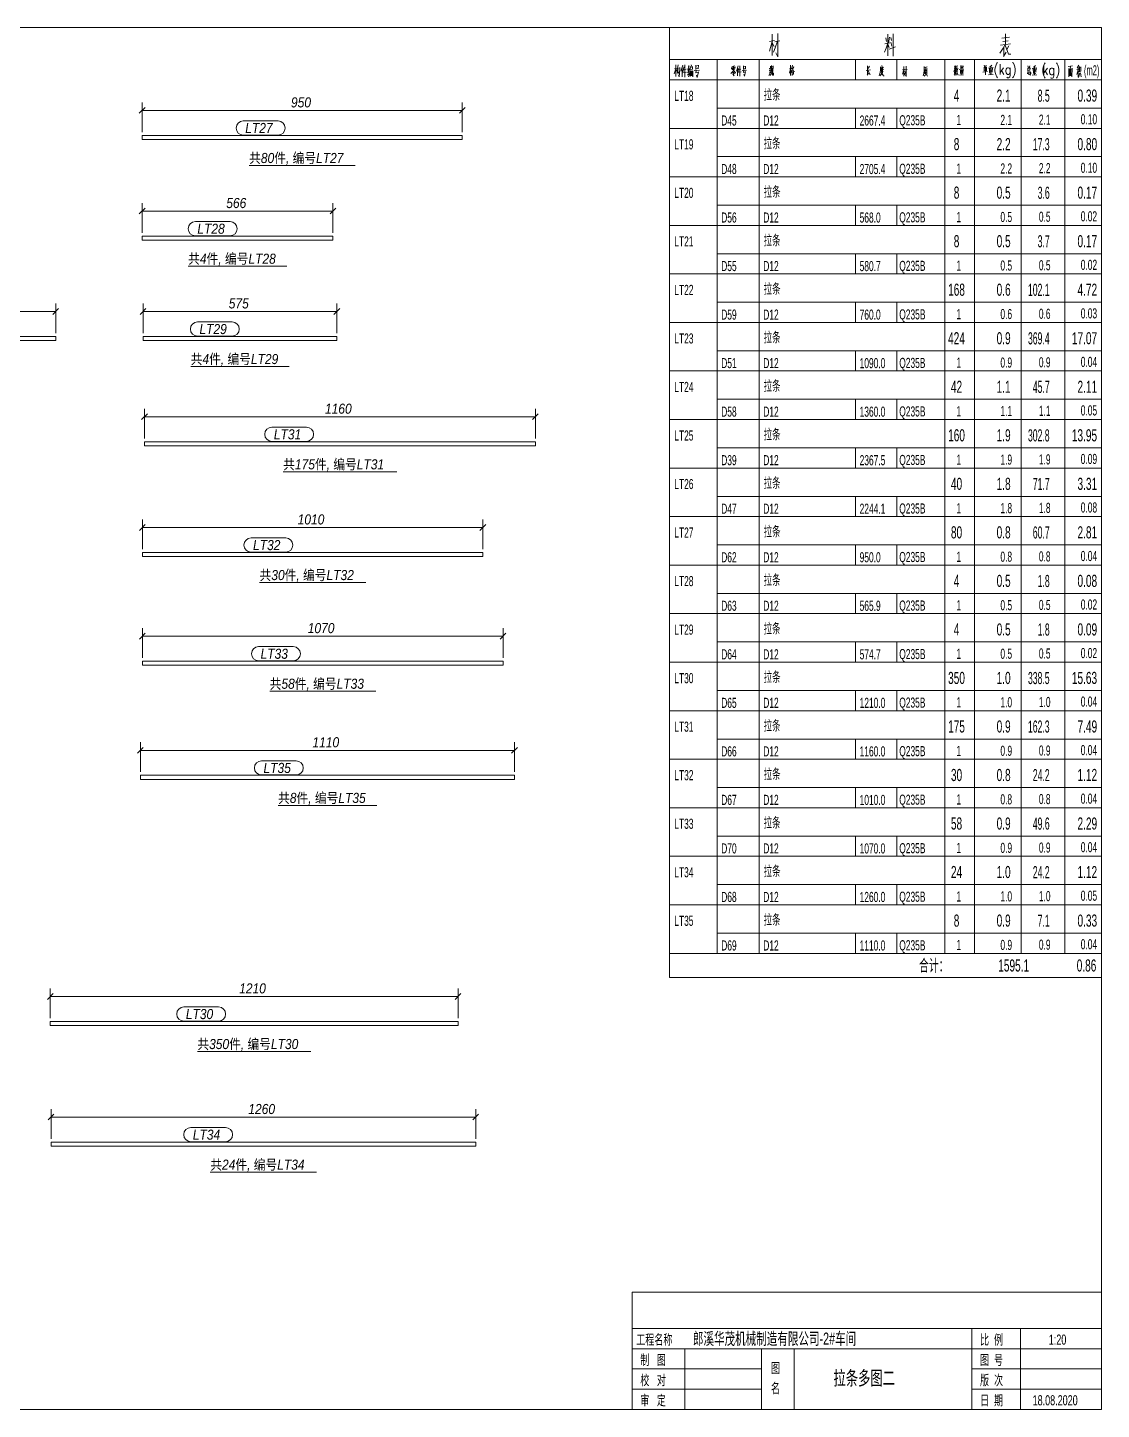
# Model space of a CAD drawing. Header units: millimetres. Extents: x 18 to 1204, y -1 to 409.
# Drawn here: x 286.3 to 604.9, y -0.9 to 409.1 of the extents above; entities that cross this region are included whole.
import ezdxf

# ---------------------------------------------------------------- set-up
doc = ezdxf.new("R2010")
doc.units = ezdxf.units.MM
doc.header["$PDMODE"] = 1
doc.linetypes.add('XKITLINE00', pattern=[0])
for name, color, linetype, lineweight in [('DrawingSheet', 5, 'Continuous', 0), ('OtherObjectType', 1, 'Continuous', 0), ('Part', 2, 'Continuous', 0), ('PartMark', 3, 'Continuous', 0), ('Z-DIMENSIONS', 1, 'Continuous', 0)]:
    doc.layers.add(name, color=color, linetype=linetype, lineweight=lineweight)
doc.styles.add('Arial Italic', font='ariali.ttf')
doc.styles.add('宋体', font='arial.ttf')

# ---------------------------------------------------------------- blocks, each defined once
blk = doc.blocks.new('拉条多图二')
at = {"layer": 'DrawingSheet', "color": 5, "linetype": 'XKITLINE00', "lineweight": 0}
for p, q in [((589, 415), (5, 415)), ((589, 5), (589, 415)), ((5, 5), (589, 5))]:
    blk.add_line(p, q, dxfattribs=at)
at = {"layer": 'OtherObjectType', "color": 6, "linetype": 'XKITLINE00', "lineweight": 0}
for p, q in [((460.84, 415), (460.84, 399.52)), ((460.84, 405.52), (589, 405.52)), ((475, 405.52), (475, 399.52)), ((487.48, 405.52), (487.48, 399.52)), ((516.04, 405.52), (516.04, 399.52)), ((528.28, 405.52), (528.28, 399.52)), ((542.56, 405.52), (542.56, 399.52)), ((551.32, 405.52), (551.32, 399.52)), ((565.24, 405.52), (565.24, 399.52)), ((578.2, 405.52), (578.2, 399.52)), ((460.84, 399.52), (460.84, 391.12)), ((589, 399.52), (460.84, 399.52)), ((475, 399.52), (475, 391.12)), ((487.48, 399.52), (487.48, 391.12)), ((542.56, 399.52), (542.56, 391.12)), ((551.32, 399.52), (551.32, 391.12)), ((565.24, 399.52), (565.24, 391.12)), ((578.2, 399.52), (578.2, 391.12)), ((460.84, 391.12), (460.84, 385.12)), ((475, 391.12), (475, 385.12)), ((475, 391.12), (589, 391.12)), ((487.48, 391.12), (487.48, 385.12)), ((516.04, 391.12), (516.04, 385.12)), ((528.28, 391.12), (528.28, 385.12)), ((542.56, 391.12), (542.56, 385.12)), ((551.32, 391.12), (551.32, 385.12)), ((565.24, 391.12), (565.24, 385.12)), ((578.2, 391.12), (578.2, 385.12)), ((460.84, 385.12), (460.84, 376.72)), ((589, 385.12), (460.84, 385.12)), ((475, 385.12), (589, 385.12)), ((475, 385.12), (475, 376.72)), ((487.48, 385.12), (487.48, 376.72)), ((542.56, 385.12), (542.56, 376.72)), ((551.32, 385.12), (551.32, 376.72)), ((565.24, 385.12), (565.24, 376.72)), ((578.2, 385.12), (578.2, 376.72)), ((336.13, 374.07), (367.62, 374.07)), ((460.84, 376.72), (460.84, 370.72)), ((475, 376.72), (475, 370.72)), ((475, 376.72), (589, 376.72)), ((487.48, 376.72), (487.48, 370.72)), ((516.04, 376.72), (516.04, 370.72)), ((528.28, 376.72), (528.28, 370.72)), ((542.56, 376.72), (542.56, 370.72)), ((551.32, 376.72), (551.32, 370.72)), ((565.24, 376.72), (565.24, 370.72)), ((578.2, 376.72), (578.2, 370.72)), ((460.84, 370.72), (460.84, 362.32)), ((589, 370.72), (460.84, 370.72)), ((475, 370.72), (589, 370.72)), ((475, 370.72), (475, 362.32)), ((487.48, 370.72), (487.48, 362.32)), ((542.56, 370.72), (542.56, 362.32)), ((551.32, 370.72), (551.32, 362.32)), ((565.24, 370.72), (565.24, 362.32)), ((578.2, 370.72), (578.2, 362.32)), ((460.84, 362.32), (460.84, 356.32)), ((475, 362.32), (475, 356.32)), ((475, 362.32), (589, 362.32)), ((487.48, 362.32), (487.48, 356.32)), ((516.04, 362.32), (516.04, 356.32)), ((528.28, 362.32), (528.28, 356.32)), ((542.56, 362.32), (542.56, 356.32)), ((551.32, 362.32), (551.32, 356.32)), ((565.24, 362.32), (565.24, 356.32)), ((578.2, 362.32), (578.2, 356.32)), ((460.84, 356.32), (460.84, 347.92)), ((589, 356.32), (460.84, 356.32)), ((475, 356.32), (589, 356.32)), ((475, 356.32), (475, 347.92)), ((487.48, 356.32), (487.48, 347.92)), ((542.56, 356.32), (542.56, 347.92)), ((551.32, 356.32), (551.32, 347.92)), ((565.24, 356.32), (565.24, 347.92)), ((578.2, 356.32), (578.2, 347.92)), ((460.84, 347.92), (460.84, 341.92)), ((475, 347.92), (475, 341.92)), ((475, 347.92), (589, 347.92)), ((487.48, 347.92), (487.48, 341.92)), ((516.04, 347.92), (516.04, 341.92)), ((528.28, 347.92), (528.28, 341.92)), ((542.56, 347.92), (542.56, 341.92)), ((551.32, 347.92), (551.32, 341.92)), ((565.24, 347.92), (565.24, 341.92)), ((578.2, 347.92), (578.2, 341.92)), ((318.04, 344.19), (347.3, 344.19)), ((460.84, 341.92), (460.84, 333.52)), ((589, 341.92), (460.84, 341.92)), ((475, 341.92), (589, 341.92)), ((475, 341.92), (475, 333.52)), ((487.48, 341.92), (487.48, 333.52)), ((542.56, 341.92), (542.56, 333.52)), ((551.32, 341.92), (551.32, 333.52)), ((565.24, 341.92), (565.24, 333.52)), ((578.2, 341.92), (578.2, 333.52)), ((460.84, 333.52), (460.84, 327.52)), ((475, 333.52), (475, 327.52)), ((475, 333.52), (589, 333.52)), ((487.48, 333.52), (487.48, 327.52)), ((516.04, 333.52), (516.04, 327.52)), ((528.28, 333.52), (528.28, 327.52)), ((542.56, 333.52), (542.56, 327.52)), ((551.32, 333.52), (551.32, 327.52)), ((565.24, 333.52), (565.24, 327.52)), ((578.2, 333.52), (578.2, 327.52)), ((460.84, 327.52), (460.84, 319.12)), ((589, 327.52), (460.84, 327.52)), ((475, 327.52), (589, 327.52)), ((475, 327.52), (475, 319.12)), ((487.48, 327.52), (487.48, 319.12)), ((542.56, 327.52), (542.56, 319.12)), ((551.32, 327.52), (551.32, 319.12)), ((565.24, 327.52), (565.24, 319.12)), ((578.2, 327.52), (578.2, 319.12)), ((460.84, 319.12), (460.84, 313.12)), ((475, 319.12), (475, 313.12)), ((475, 319.12), (589, 319.12)), ((487.48, 319.12), (487.48, 313.12)), ((516.04, 319.12), (516.04, 313.12)), ((528.28, 319.12), (528.28, 313.12)), ((542.56, 319.12), (542.56, 313.12)), ((551.32, 319.12), (551.32, 313.12)), ((565.24, 319.12), (565.24, 313.12)), ((578.2, 319.12), (578.2, 313.12)), ((318.78, 314.42), (348.04, 314.42)), ((460.84, 313.12), (460.84, 304.72)), ((589, 313.12), (460.84, 313.12)), ((475, 313.12), (589, 313.12)), ((475, 313.12), (475, 304.72)), ((487.48, 313.12), (487.48, 304.72)), ((542.56, 313.12), (542.56, 304.72)), ((551.32, 313.12), (551.32, 304.72)), ((565.24, 313.12), (565.24, 304.72)), ((578.2, 313.12), (578.2, 304.72)), ((460.84, 304.72), (460.84, 298.72)), ((475, 304.72), (475, 298.72)), ((475, 304.72), (589, 304.72)), ((487.48, 304.72), (487.48, 298.72)), ((516.04, 304.72), (516.04, 298.72)), ((528.28, 304.72), (528.28, 298.72)), ((542.56, 304.72), (542.56, 298.72)), ((551.32, 304.72), (551.32, 298.72)), ((565.24, 304.72), (565.24, 298.72)), ((578.2, 304.72), (578.2, 298.72)), ((460.84, 298.72), (460.84, 290.32)), ((589, 298.72), (460.84, 298.72)), ((475, 298.72), (589, 298.72)), ((475, 298.72), (475, 290.32)), ((487.48, 298.72), (487.48, 290.32)), ((542.56, 298.72), (542.56, 290.32)), ((551.32, 298.72), (551.32, 290.32)), ((565.24, 298.72), (565.24, 290.32)), ((578.2, 298.72), (578.2, 290.32)), ((460.84, 290.32), (460.84, 284.32)), ((475, 290.32), (475, 284.32)), ((475, 290.32), (589, 290.32)), ((487.48, 290.32), (487.48, 284.32)), ((516.04, 290.32), (516.04, 284.32)), ((528.28, 290.32), (528.28, 284.32)), ((542.56, 290.32), (542.56, 284.32)), ((551.32, 290.32), (551.32, 284.32)), ((565.24, 290.32), (565.24, 284.32)), ((578.2, 290.32), (578.2, 284.32)), ((346.22, 283.18), (379.94, 283.18)), ((460.84, 284.32), (460.84, 275.92)), ((589, 284.32), (460.84, 284.32)), ((475, 284.32), (589, 284.32)), ((475, 284.32), (475, 275.92)), ((487.48, 284.32), (487.48, 275.92)), ((542.56, 284.32), (542.56, 275.92)), ((551.32, 284.32), (551.32, 275.92)), ((565.24, 284.32), (565.24, 275.92)), ((578.2, 284.32), (578.2, 275.92)), ((460.84, 275.92), (460.84, 269.92)), ((475, 275.92), (475, 269.92)), ((475, 275.92), (589, 275.92)), ((487.48, 275.92), (487.48, 269.92)), ((516.04, 275.92), (516.04, 269.92)), ((528.28, 275.92), (528.28, 269.92)), ((542.56, 275.92), (542.56, 269.92)), ((551.32, 275.92), (551.32, 269.92)), ((565.24, 275.92), (565.24, 269.92)), ((578.2, 275.92), (578.2, 269.92)), ((460.84, 269.92), (460.84, 261.52)), ((589, 269.92), (460.84, 269.92)), ((475, 269.92), (589, 269.92)), ((475, 269.92), (475, 261.52)), ((487.48, 269.92), (487.48, 261.52)), ((542.56, 269.92), (542.56, 261.52)), ((551.32, 269.92), (551.32, 261.52)), ((565.24, 269.92), (565.24, 261.52)), ((578.2, 269.92), (578.2, 261.52)), ((460.84, 261.52), (460.84, 255.52)), ((475, 261.52), (475, 255.52)), ((475, 261.52), (589, 261.52)), ((487.48, 261.52), (487.48, 255.52)), ((516.04, 261.52), (516.04, 255.52)), ((528.28, 261.52), (528.28, 255.52)), ((542.56, 261.52), (542.56, 255.52)), ((551.32, 261.52), (551.32, 255.52)), ((565.24, 261.52), (565.24, 255.52)), ((578.2, 261.52), (578.2, 255.52)), ((460.84, 255.52), (460.84, 247.12)), ((589, 255.52), (460.84, 255.52)), ((475, 255.52), (589, 255.52)), ((475, 255.52), (475, 247.12)), ((487.48, 255.52), (487.48, 247.12)), ((542.56, 255.52), (542.56, 247.12)), ((551.32, 255.52), (551.32, 247.12)), ((565.24, 255.52), (565.24, 247.12)), ((578.2, 255.52), (578.2, 247.12)), ((339.22, 250.32), (370.71, 250.32)), ((460.84, 247.12), (460.84, 241.12)), ((475, 247.12), (475, 241.12)), ((475, 247.12), (589, 247.12)), ((487.48, 247.12), (487.48, 241.12)), ((516.04, 247.12), (516.04, 241.12)), ((528.28, 247.12), (528.28, 241.12)), ((542.56, 247.12), (542.56, 241.12)), ((551.32, 247.12), (551.32, 241.12)), ((565.24, 247.12), (565.24, 241.12)), ((578.2, 247.12), (578.2, 241.12)), ((460.84, 241.12), (460.84, 232.72)), ((589, 241.12), (460.84, 241.12)), ((475, 241.12), (589, 241.12)), ((475, 241.12), (475, 232.72)), ((487.48, 241.12), (487.48, 232.72)), ((542.56, 241.12), (542.56, 232.72)), ((551.32, 241.12), (551.32, 232.72)), ((565.24, 241.12), (565.24, 232.72)), ((578.2, 241.12), (578.2, 232.72)), ((460.84, 232.72), (460.84, 226.72)), ((475, 232.72), (475, 226.72)), ((475, 232.72), (589, 232.72)), ((487.48, 232.72), (487.48, 226.72)), ((516.04, 232.72), (516.04, 226.72)), ((528.28, 232.72), (528.28, 226.72)), ((542.56, 232.72), (542.56, 226.72)), ((551.32, 232.72), (551.32, 226.72)), ((565.24, 232.72), (565.24, 226.72)), ((578.2, 232.72), (578.2, 226.72)), ((460.84, 226.72), (460.84, 218.32)), ((589, 226.72), (460.84, 226.72)), ((475, 226.72), (589, 226.72)), ((475, 226.72), (475, 218.32)), ((487.48, 226.72), (487.48, 218.32)), ((542.56, 226.72), (542.56, 218.32)), ((551.32, 226.72), (551.32, 218.32)), ((565.24, 226.72), (565.24, 218.32)), ((578.2, 226.72), (578.2, 218.32)), ((342.22, 218.07), (373.71, 218.07)), ((460.84, 218.32), (460.84, 212.32)), ((475, 218.32), (475, 212.32)), ((475, 218.32), (589, 218.32)), ((487.48, 218.32), (487.48, 212.32)), ((516.04, 218.32), (516.04, 212.32)), ((528.28, 218.32), (528.28, 212.32)), ((542.56, 218.32), (542.56, 212.32)), ((551.32, 218.32), (551.32, 212.32)), ((565.24, 218.32), (565.24, 212.32)), ((578.2, 218.32), (578.2, 212.32)), ((460.84, 212.32), (460.84, 203.92)), ((589, 212.32), (460.84, 212.32)), ((475, 212.32), (589, 212.32)), ((475, 212.32), (475, 203.92)), ((487.48, 212.32), (487.48, 203.92)), ((542.56, 212.32), (542.56, 203.92)), ((551.32, 212.32), (551.32, 203.92)), ((565.24, 212.32), (565.24, 203.92)), ((578.2, 212.32), (578.2, 203.92)), ((460.84, 203.92), (460.84, 197.92)), ((475, 203.92), (475, 197.92)), ((475, 203.92), (589, 203.92)), ((487.48, 203.92), (487.48, 197.92)), ((516.04, 203.92), (516.04, 197.92)), ((528.28, 203.92), (528.28, 197.92)), ((542.56, 203.92), (542.56, 197.92)), ((551.32, 203.92), (551.32, 197.92)), ((565.24, 203.92), (565.24, 197.92)), ((578.2, 203.92), (578.2, 197.92)), ((460.84, 197.92), (460.84, 189.52)), ((589, 197.92), (460.84, 197.92)), ((475, 197.92), (589, 197.92)), ((475, 197.92), (475, 189.52)), ((487.48, 197.92), (487.48, 189.52)), ((542.56, 197.92), (542.56, 189.52)), ((551.32, 197.92), (551.32, 189.52)), ((565.24, 197.92), (565.24, 189.52)), ((578.2, 197.92), (578.2, 189.52)), ((460.84, 189.52), (460.84, 183.52)), ((475, 189.52), (475, 183.52)), ((475, 189.52), (589, 189.52)), ((487.48, 189.52), (487.48, 183.52)), ((516.04, 189.52), (516.04, 183.52)), ((528.28, 189.52), (528.28, 183.52)), ((542.56, 189.52), (542.56, 183.52)), ((551.32, 189.52), (551.32, 183.52)), ((565.24, 189.52), (565.24, 183.52)), ((578.2, 189.52), (578.2, 183.52)), ((344.72, 184.19), (373.99, 184.19)), ((460.84, 183.52), (460.84, 175.12)), ((589, 183.52), (460.84, 183.52)), ((475, 183.52), (589, 183.52)), ((475, 183.52), (475, 175.12)), ((487.48, 183.52), (487.48, 175.12)), ((542.56, 183.52), (542.56, 175.12)), ((551.32, 183.52), (551.32, 175.12)), ((565.24, 183.52), (565.24, 175.12)), ((578.2, 183.52), (578.2, 175.12)), ((460.84, 175.12), (460.84, 169.12)), ((475, 175.12), (475, 169.12)), ((475, 175.12), (589, 175.12)), ((487.48, 175.12), (487.48, 169.12)), ((516.04, 175.12), (516.04, 169.12)), ((528.28, 175.12), (528.28, 169.12)), ((542.56, 175.12), (542.56, 169.12)), ((551.32, 175.12), (551.32, 169.12)), ((565.24, 175.12), (565.24, 169.12)), ((578.2, 175.12), (578.2, 169.12)), ((460.84, 169.12), (460.84, 160.72)), ((589, 169.12), (460.84, 169.12)), ((475, 169.12), (589, 169.12)), ((475, 169.12), (475, 160.72)), ((487.48, 169.12), (487.48, 160.72)), ((542.56, 169.12), (542.56, 160.72)), ((551.32, 169.12), (551.32, 160.72)), ((565.24, 169.12), (565.24, 160.72)), ((578.2, 169.12), (578.2, 160.72)), ((460.84, 160.72), (460.84, 154.72)), ((475, 160.72), (475, 154.72)), ((475, 160.72), (589, 160.72)), ((487.48, 160.72), (487.48, 154.72)), ((516.04, 160.72), (516.04, 154.72)), ((528.28, 160.72), (528.28, 154.72)), ((542.56, 160.72), (542.56, 154.72)), ((551.32, 160.72), (551.32, 154.72)), ((565.24, 160.72), (565.24, 154.72)), ((578.2, 160.72), (578.2, 154.72)), ((460.84, 154.72), (460.84, 146.32)), ((589, 154.72), (460.84, 154.72)), ((475, 154.72), (589, 154.72)), ((475, 154.72), (475, 146.32)), ((487.48, 154.72), (487.48, 146.32)), ((542.56, 154.72), (542.56, 146.32)), ((551.32, 154.72), (551.32, 146.32)), ((565.24, 154.72), (565.24, 146.32)), ((578.2, 154.72), (578.2, 146.32)), ((460.84, 146.32), (460.84, 140.32)), ((475, 146.32), (475, 140.32)), ((475, 146.32), (589, 146.32)), ((487.48, 146.32), (487.48, 140.32)), ((516.04, 146.32), (516.04, 140.32)), ((528.28, 146.32), (528.28, 140.32)), ((542.56, 146.32), (542.56, 140.32)), ((551.32, 146.32), (551.32, 140.32)), ((565.24, 146.32), (565.24, 140.32)), ((578.2, 146.32), (578.2, 140.32)), ((460.84, 140.32), (460.84, 133.12)), ((460.84, 140.32), (589, 140.32)), ((475, 140.32), (589, 140.32)), ((460.84, 133.12), (589, 133.12)), ((320.76, 111.16), (354.48, 111.16)), ((324.6, 75.37), (356.09, 75.37))]:
    blk.add_line(p, q, dxfattribs=at)
at = {"layer": 'OtherObjectType', "color": 2, "linetype": 'XKITLINE00', "lineweight": 0}
for p, q in [((490.48, 408.07), (491.35, 410.89)), ((491.96, 411.21), (490.57, 410.89)), ((491.35, 406.74), (491.35, 413.07)), ((491.87, 409.41), (491.35, 410.45)), ((492.14, 410.83), (493.59, 411.12)), ((492.92, 410.98), (492.25, 408.97)), ((493.04, 413.27), (493.04, 406.36)), ((524.73, 410.22), (526.24, 410.51)), ((525.02, 412.02), (525.26, 410.89)), ((525.63, 410.37), (525.14, 408.89)), ((525.63, 413.07), (525.63, 406.65)), ((525.63, 410.08), (526.07, 409.12)), ((526.13, 412.17), (525.81, 410.45)), ((526.48, 412.08), (526.74, 411.21)), ((526.48, 410.69), (526.79, 409.55)), ((527.2, 406.51), (527.2, 413.13)), ((562.04, 410.22), (559.07, 409.84)), ((559.45, 411.88), (561.69, 412.17)), ((559.74, 410.89), (561.37, 411.12)), ((560.53, 413.13), (560.53, 410.08)), ((492.25, 408.97), (491.7, 407.7)), ((493.04, 406.36), (492.43, 407.55)), ((525.14, 408.89), (524.62, 407.7)), ((526.01, 408.6), (527.87, 409.26)), ((559.86, 408.89), (558.9, 407.46)), ((560.47, 409.99), (559.86, 408.89)), ((559.97, 406.42), (560.76, 407.7)), ((560.09, 409.12), (560.09, 406.59)), ((560.47, 409.84), (561.48, 407.09)), ((561.51, 409.64), (560.96, 408.51)), ((561.48, 407.09), (562.15, 407.09)), ((449.8, 39.8), (589, 39.8)), ((449.8, 39.8), (449.8, 5)), ((589, 39.8), (589, 5)), ((449.8, 5), (589, 5))]:
    blk.add_line(p, q, dxfattribs=at)
at = {"layer": 'OtherObjectType', "color": 4, "linetype": 'XKITLINE00', "lineweight": 0}
for p, q in [((462.28, 401.29), (462.76, 402.8)), ((463.09, 402.95), (462.34, 402.8)), ((462.76, 403.98), (462.76, 400.49)), ((462.76, 402.47), (463, 402.16)), ((463.03, 402.08), (463.23, 402.87)), ((463.17, 401.52), (463.44, 402.54)), ((463.23, 402.87), (463.42, 403.98)), ((463.23, 402.91), (463.93, 403.07)), ((463.67, 401.36), (463.48, 401.9)), ((463.93, 403.22), (463.83, 401.44)), ((464.82, 403.9), (464.2, 402.08)), ((464.58, 403.14), (464.58, 400.39)), ((465.03, 402.58), (464.84, 401.87)), ((465.11, 403.41), (465.03, 402.58)), ((465.05, 402.58), (465.82, 402.7)), ((465.42, 403.94), (465.42, 400.28)), ((466.21, 402.39), (466.6, 402.58)), ((466.71, 401.9), (466.21, 401.6)), ((466.6, 403.74), (466.27, 402.43)), ((466.71, 402.87), (466.27, 401.63)), ((466.93, 401.9), (466.81, 401.21)), ((466.98, 403.55), (466.93, 401.9)), ((467.7, 402.7), (466.95, 402.58)), ((466.98, 400.53), (466.95, 402.23)), ((466.98, 403.22), (467.66, 403.34)), ((466.98, 402.04), (467.78, 402.16)), ((467.25, 402.04), (467.25, 400.72)), ((467.27, 403.94), (467.44, 403.48)), ((467.49, 400.72), (467.53, 402.12)), ((467.7, 403.41), (467.64, 402.7)), ((467.82, 402.23), (467.76, 400.36)), ((468.2, 402.27), (469.75, 402.43)), ((468.65, 403.9), (468.65, 402.62)), ((468.65, 403.59), (469.36, 403.72)), ((469.42, 402.87), (468.65, 402.8)), ((468.76, 402.31), (468.65, 401.63)), ((469.44, 401.87), (469.09, 400.24)), ((469.42, 403.82), (469.36, 402.87)), ((479.51, 401.9), (479.08, 401.35)), ((479.31, 403.35), (479.22, 402.73)), ((479.29, 403.16), (480.36, 403.31)), ((479.39, 402.85), (479.66, 402.92)), ((479.39, 402.56), (479.66, 402.61)), ((479.41, 403.48), (480.2, 403.62)), ((479.83, 402.5), (479.51, 401.9)), ((479.7, 401.99), (479.85, 401.7)), ((479.8, 403.52), (479.8, 402.59)), ((479.8, 402.38), (480.4, 401.57)), ((479.93, 402.92), (480.2, 402.98)), ((479.93, 402.61), (480.2, 402.69)), ((480.38, 403.41), (480.28, 402.92)), ((481.21, 403.64), (480.71, 402.13)), ((481.02, 403.02), (481.02, 400.74)), ((481.26, 402.2), (481.13, 401.6)), ((481.19, 401.76), (482.16, 401.9)), ((481.34, 402.89), (481.26, 402.2)), ((481.42, 402.56), (482.06, 402.65)), ((481.71, 403.68), (481.71, 400.64)), ((482.41, 402.28), (483.69, 402.42)), ((483.42, 401.86), (482.74, 401.72)), ((482.78, 403.64), (482.78, 402.59)), ((482.78, 403.39), (483.4, 403.45)), ((483.42, 402.79), (482.78, 402.73)), ((482.87, 402.32), (482.78, 401.76)), ((483.45, 401.96), (483.15, 400.6)), ((483.42, 403.58), (483.38, 402.79)), ((491.02, 402.43), (490.4, 402.31)), ((490.46, 402.89), (490.98, 402.99)), ((490.75, 402.29), (490.59, 401.4)), ((490.71, 402.08), (490.96, 401.52)), ((490.81, 403.57), (490.75, 402.29)), ((491.23, 401.9), (490.98, 401.21)), ((491.11, 403.72), (491.11, 401.96)), ((491.6, 403.55), (491.11, 403.49)), ((491.37, 403.1), (491.23, 401.9)), ((491.39, 402.14), (491.39, 401.07)), ((491.56, 401.96), (491.6, 403.69)), ((496.79, 402.74), (496.44, 401.54)), ((496.5, 402.74), (497, 402.87)), ((496.79, 403.82), (496.79, 400.88)), ((496.79, 403.72), (496.79, 400.84)), ((496.79, 402.54), (496.96, 402.14)), ((497.27, 402.33), (496.9, 401.73)), ((497.31, 403.82), (497.06, 402.7)), ((497.19, 403.22), (497.66, 403.34)), ((497.21, 401.94), (497.21, 400.84)), ((497.21, 401.81), (497.64, 401.87)), ((497.23, 402.97), (497.74, 401.94)), ((497.41, 402.66), (497.27, 402.33)), ((497.7, 403.4), (497.41, 402.66)), ((497.64, 401.96), (497.62, 401.15)), ((497.74, 401.94), (497.93, 401.94)), ((519.16, 402.27), (520.53, 402.46)), ((519.61, 403.66), (519.61, 401.01)), ((519.95, 403.1), (519.61, 402.64)), ((519.8, 402.33), (520.26, 401.11)), ((520.19, 403.58), (519.95, 403.1)), ((523.42, 402.31), (523.26, 401.3)), ((523.46, 403.33), (523.42, 402.31)), ((523.46, 403.06), (524.44, 403.24)), ((523.48, 402.54), (524.44, 402.66)), ((523.65, 401.84), (524.15, 401.94)), ((523.73, 403.06), (523.73, 402.08)), ((523.73, 402.17), (524.13, 402.23)), ((523.81, 403.8), (523.92, 403.26)), ((524.06, 401.57), (524.17, 402.04)), ((524.08, 402.23), (524.1, 403.1)), ((529.96, 401.23), (530.37, 402.49)), ((530.64, 402.63), (530.02, 402.49)), ((530.37, 400.63), (530.37, 403.46)), ((530.58, 401.84), (530.37, 402.3)), ((530.7, 402.45), (531.35, 402.59)), ((531.04, 402.41), (530.75, 401.52)), ((531.1, 403.56), (531.1, 400.48)), ((536.39, 402.26), (536.31, 401.47)), ((536.41, 403.46), (536.39, 402.26)), ((537.26, 403.42), (536.41, 403.13)), ((536.46, 402.59), (537.45, 402.82)), ((536.62, 402.36), (536.62, 401.27)), ((537.2, 402.26), (536.62, 402.13)), ((536.93, 401.87), (536.85, 401.27)), ((536.89, 402.2), (536.91, 403.19)), ((537.24, 402.44), (537.2, 401.23)), ((545.61, 402.89), (545.2, 402)), ((545.28, 402.85), (545.99, 402.99)), ((545.28, 401.79), (545.78, 401.96)), ((545.37, 403.51), (545.49, 403.05)), ((545.59, 402.2), (545.43, 401.5)), ((545.61, 403.78), (545.61, 402.25)), ((545.61, 402.81), (545.9, 402.39)), ((545.82, 402.16), (545.72, 401.58)), ((545.86, 403.61), (545.76, 402.95)), ((546.03, 402.76), (545.9, 402.14)), ((545.95, 402.39), (546.36, 400.98)), ((546.11, 403.16), (546.03, 402.76)), ((546.03, 402.76), (546.52, 402.85)), ((546.23, 401.96), (546.09, 401.36)), ((546.17, 403.78), (546.11, 403.16)), ((546.3, 402.81), (546.23, 401.96)), ((546.85, 402.56), (548.22, 402.66)), ((547.23, 402.43), (547.23, 401.54)), ((547.23, 402.25), (547.95, 402.33)), ((547.25, 403.74), (547.25, 402.8)), ((547.25, 403.55), (547.95, 403.61)), ((547.25, 403.22), (547.85, 403.28)), ((547.95, 402.99), (547.25, 402.93)), ((547.33, 401.96), (547.81, 402)), ((547.58, 402.29), (547.58, 400.98)), ((547.97, 403.69), (547.93, 402.99)), ((547.97, 402.43), (547.93, 401.69)), ((553.84, 401.82), (555.23, 401.98)), ((554.19, 403.28), (554.19, 402.11)), ((554.94, 403.22), (554.19, 403.1)), ((554.19, 402.21), (554.98, 402.31)), ((554.27, 403.88), (554.44, 403.31)), ((554.29, 402.71), (554.85, 402.77)), ((554.58, 400.95), (554.58, 403.14)), ((554.85, 403.89), (554.63, 403.22)), ((554.96, 403.28), (554.9, 402.31)), ((555.49, 403), (556.88, 403.22)), ((556.2, 403.57), (555.76, 403.37)), ((555.78, 402.85), (555.83, 401.73)), ((555.81, 402.71), (556.61, 402.81)), ((556.67, 402.02), (555.83, 401.92)), ((555.87, 402.31), (556.47, 402.38)), ((556.49, 403.84), (556.2, 403.57)), ((556.2, 403.57), (556.2, 401.09)), ((556.65, 402.98), (556.57, 402.06)), ((557.54, 403.41), (557.42, 402.69)), ((557.42, 402.69), (557.42, 402.13)), ((557.42, 402.13), (557.54, 401.42)), ((557.75, 403.97), (557.54, 403.41)), ((557.96, 404.42), (557.75, 403.97)), ((558.18, 404.69), (557.96, 404.42)), ((558.93, 404.13), (558.93, 401.13)), ((560, 403.12), (558.93, 401.69)), ((559.36, 402.27), (560.09, 401.13)), ((560.75, 402.69), (560.63, 402.27)), ((560.63, 402.27), (560.63, 401.98)), ((560.63, 401.98), (560.75, 401.55)), ((560.96, 402.98), (560.75, 402.69)), ((561.18, 403.12), (560.96, 402.98)), ((561.49, 403.12), (561.18, 403.12)), ((561.7, 402.98), (561.49, 403.12)), ((561.91, 402.69), (561.7, 402.98)), ((561.91, 403.12), (561.91, 400.84)), ((562.67, 404.69), (562.88, 404.42)), ((562.88, 404.42), (563.09, 403.97)), ((563.09, 403.97), (563.31, 403.41)), ((563.31, 403.41), (563.42, 402.69)), ((563.42, 402.13), (563.31, 401.42)), ((563.42, 402.69), (563.42, 402.13)), ((567.16, 401.8), (567.04, 401.32)), ((567.16, 403.66), (567.35, 403.19)), ((567.16, 401.9), (567.41, 401.34)), ((567.18, 403.06), (567.18, 402.09)), ((567.18, 402.92), (567.84, 403.02)), ((567.8, 402.4), (567.18, 402.3)), ((567.43, 402.03), (567.66, 401.66)), ((567.78, 403.68), (567.62, 403.02)), ((567.84, 403.1), (567.78, 402.4)), ((567.91, 401.9), (568.13, 401.43)), ((568.46, 402.88), (569.83, 403.1)), ((569.17, 403.45), (568.73, 403.25)), ((568.75, 402.73), (568.81, 401.61)), ((568.77, 402.59), (569.56, 402.69)), ((569.64, 401.9), (568.81, 401.8)), ((568.84, 402.19), (569.44, 402.26)), ((569.46, 403.72), (569.17, 403.45)), ((569.17, 403.45), (569.17, 400.97)), ((569.62, 402.86), (569.54, 401.94)), ((571.69, 403.29), (571.59, 402.57)), ((571.59, 402.57), (571.59, 402.01)), ((571.59, 402.01), (571.69, 401.3)), ((571.9, 403.85), (571.69, 403.29)), ((571.88, 404.01), (571.88, 401.01)), ((572.97, 403), (571.88, 401.57)), ((572.13, 404.3), (571.9, 403.85)), ((572.35, 404.57), (572.13, 404.3)), ((572.31, 402.15), (573.06, 401.01)), ((573.7, 402.57), (573.61, 402.15)), ((573.61, 402.15), (573.61, 401.86)), ((573.61, 401.86), (573.7, 401.43)), ((573.92, 402.86), (573.7, 402.57)), ((574.13, 403), (573.92, 402.86)), ((574.46, 403), (574.13, 403)), ((574.67, 402.86), (574.46, 403)), ((574.88, 402.57), (574.67, 402.86)), ((574.88, 403), (574.88, 400.72)), ((575.64, 404.57), (575.85, 404.3)), ((575.85, 404.3), (576.06, 403.85)), ((576.06, 403.85), (576.28, 403.29)), ((576.28, 403.29), (576.37, 402.57)), ((576.37, 402.01), (576.28, 401.3)), ((576.37, 402.57), (576.37, 402.01)), ((580.45, 403.66), (579.16, 403.46)), ((579.34, 402.92), (579.36, 400.36)), ((580.28, 402.74), (579.34, 402.58)), ((579.63, 402.62), (579.63, 400.74)), ((579.88, 402.16), (579.63, 402.08)), ((579.7, 402.66), (579.81, 403.58)), ((579.97, 402.66), (579.95, 400.78)), ((580.22, 400.4), (580.31, 402.96)), ((581.93, 401.82), (581.7, 401.12)), ((581.76, 402.54), (582.35, 402.7)), ((582.3, 403.84), (581.83, 403.12)), ((582.1, 402.54), (581.93, 401.82)), ((582.1, 403.42), (582.1, 400.28)), ((582.1, 402.32), (582.33, 401.86)), ((582.47, 403.46), (582.47, 401.86)), ((582.47, 403.16), (582.92, 403.3)), ((582.92, 402.12), (582.47, 402)), ((582.94, 403.38), (582.89, 402.12)), ((463.56, 401.63), (463.09, 401.48)), ((463.71, 400.36), (463.42, 400.99)), ((463.83, 401.44), (463.71, 400.36)), ((464.78, 401.63), (465.94, 401.79)), ((466.21, 400.92), (466.71, 401.44)), ((466.81, 401.21), (466.54, 400.45)), ((467.16, 401.4), (467.64, 401.48)), ((467.76, 400.36), (467.64, 400.69)), ((469.42, 401.75), (468.59, 401.6)), ((469.09, 400.24), (468.82, 400.88)), ((479.58, 401.47), (480.05, 401.57)), ((479.6, 401.16), (480.01, 400.7)), ((480.11, 401.63), (479.78, 400.97)), ((480.4, 401.57), (480.49, 401.57)), ((483.15, 400.6), (482.93, 401.12)), ((490.59, 401.4), (490.36, 400.8)), ((490.98, 401.21), (490.67, 400.84)), ((491.39, 401.07), (491.46, 400.94)), ((491.46, 400.94), (491.75, 400.94)), ((491.75, 400.94), (491.73, 401.63)), ((497.21, 401.07), (497.66, 401.15)), ((519.95, 401.51), (519.53, 400.91)), ((520.26, 401.11), (520.53, 401.15)), ((523.26, 401.3), (523.07, 400.78)), ((523.28, 400.72), (523.9, 401.28)), ((523.65, 401.67), (524.35, 400.72)), ((523.9, 401.28), (524.06, 401.57)), ((524.35, 400.72), (524.5, 400.72)), ((530.75, 401.52), (530.5, 400.96)), ((531.1, 400.48), (530.83, 401)), ((536.31, 401.47), (536.12, 400.67)), ((536.72, 400.87), (536.44, 400.58)), ((536.85, 401.27), (536.72, 400.87)), ((536.97, 401.27), (537.41, 400.62)), ((545.57, 401.17), (545.34, 400.9)), ((545.43, 401.5), (545.86, 401.17)), ((545.72, 401.58), (545.57, 401.17)), ((546.09, 401.36), (545.78, 400.84)), ((546.36, 400.98), (546.57, 400.98)), ((546.92, 400.9), (548.12, 400.99)), ((547.16, 401.3), (547.95, 401.36)), ((547.95, 401.69), (547.23, 401.63)), ((556.88, 401.13), (555.52, 400.99)), ((556.57, 401.55), (555.81, 401.46)), ((557.54, 401.42), (557.75, 400.84)), ((557.75, 400.84), (557.96, 400.41)), ((557.96, 400.41), (558.18, 400.12)), ((560.75, 401.55), (560.96, 401.26)), ((560.96, 401.26), (561.18, 401.13)), ((561.18, 400.12), (560.96, 400.27)), ((561.18, 401.13), (561.49, 401.13)), ((561.49, 400.12), (561.18, 400.12)), ((561.49, 401.13), (561.7, 401.26)), ((561.7, 400.27), (561.49, 400.12)), ((561.7, 401.26), (561.91, 401.55)), ((561.82, 400.41), (561.7, 400.27)), ((561.91, 400.84), (561.82, 400.41)), ((562.88, 400.41), (562.67, 400.12)), ((563.09, 400.84), (562.88, 400.41)), ((563.31, 401.42), (563.09, 400.84)), ((567.41, 401.34), (567.62, 401.06)), ((567.62, 401.06), (567.95, 400.91)), ((567.95, 400.91), (567.86, 401.51)), ((569.83, 401.01), (568.5, 400.87)), ((569.54, 401.43), (568.77, 401.34)), ((571.69, 401.3), (571.9, 400.72)), ((571.9, 400.72), (572.13, 400.29)), ((572.13, 400.29), (572.35, 400)), ((573.7, 401.43), (573.92, 401.14)), ((573.92, 401.14), (574.13, 401.01)), ((574.13, 400), (573.92, 400.15)), ((574.13, 401.01), (574.46, 401.01)), ((574.46, 400), (574.13, 400)), ((574.46, 401.01), (574.67, 401.14)), ((574.67, 400.15), (574.46, 400)), ((574.67, 401.14), (574.88, 401.43)), ((574.79, 400.29), (574.67, 400.15)), ((574.88, 400.72), (574.79, 400.29)), ((575.85, 400.29), (575.64, 400)), ((576.06, 400.72), (575.85, 400.29)), ((576.28, 401.3), (576.06, 400.72)), ((579.36, 400.66), (580.22, 400.82)), ((579.63, 401.48), (579.88, 401.58)), ((582.58, 401.58), (582.25, 400.24)), ((582.85, 401.62), (583.05, 400.36))]:
    blk.add_line(p, q, dxfattribs=at)
at = {"layer": 'OtherObjectType', "color": 3, "linetype": 'XKITLINE00', "lineweight": 0}
for p, q in [((449.8, 29), (589, 29)), ((550.6, 29), (550.6, 5)), ((565, 29), (565, 5)), ((449.8, 23), (589, 23)), ((465.4, 23), (465.4, 5)), ((488.2, 23), (488.2, 5)), ((497.8, 23), (497.8, 5)), ((449.8, 17), (488.2, 17)), ((550.6, 17), (589, 17)), ((449.8, 11), (488.2, 11)), ((550.6, 11), (589, 11))]:
    blk.add_line(p, q, dxfattribs=at)
at = {"layer": 'Part', "color": 2, "linetype": 'XKITLINE00', "lineweight": 0}
for p, q in [((304.38, 383.02), (399.38, 383.02)), ((304.38, 383.02), (304.38, 381.82)), ((304.38, 381.82), (399.38, 381.82)), ((399.38, 383.02), (399.38, 381.82)), ((304.38, 353.14), (360.97, 353.14)), ((304.38, 351.94), (304.38, 353.14)), ((360.97, 353.14), (360.97, 352.97)), ((360.97, 352.97), (360.97, 351.94)), ((304.38, 351.94), (360.97, 351.94)), ((142.73, 323.37), (278.73, 323.37)), ((142.73, 322.17), (278.73, 322.17)), ((278.73, 323.37), (278.73, 322.17)), ((304.67, 323.37), (362.15, 323.37)), ((304.67, 322.17), (304.67, 323.37)), ((304.67, 322.17), (362.15, 322.17)), ((362.15, 323.37), (362.15, 323.19)), ((362.15, 323.19), (362.15, 322.17)), ((305.08, 292.13), (421.08, 292.13)), ((305.08, 290.93), (305.08, 292.13)), ((421.08, 292.13), (421.08, 291.95)), ((421.08, 291.95), (421.08, 290.93)), ((421.08, 290.93), (305.08, 290.93)), ((304.47, 259.27), (405.47, 259.27)), ((304.47, 258.07), (304.47, 259.27)), ((405.47, 259.27), (405.47, 259.09)), ((405.47, 259.09), (405.47, 258.07)), ((405.47, 258.07), (304.47, 258.07)), ((304.47, 227.02), (411.47, 227.02)), ((304.47, 225.82), (304.47, 227.02)), ((411.47, 225.82), (304.47, 225.82)), ((411.47, 227.02), (411.47, 226.84)), ((411.47, 226.84), (411.47, 225.82)), ((303.86, 193.14), (414.86, 193.14)), ((303.86, 191.94), (303.86, 193.14)), ((414.86, 193.14), (414.86, 192.97)), ((414.86, 192.97), (414.86, 191.94)), ((414.86, 191.94), (303.86, 191.94)), ((277.12, 120.11), (398.12, 120.11)), ((277.12, 118.91), (277.12, 120.11)), ((398.12, 118.91), (277.12, 118.91)), ((398.12, 120.11), (398.12, 119.93)), ((398.12, 119.93), (398.12, 118.91)), ((277.34, 84.32), (403.34, 84.32)), ((277.34, 83.12), (277.34, 84.32)), ((403.34, 83.12), (277.34, 83.12)), ((403.34, 84.32), (403.34, 84.15)), ((403.34, 84.15), (403.34, 83.12))]:
    blk.add_line(p, q, dxfattribs=at)
at = {"layer": 'PartMark', "color": 1, "linetype": 'XKITLINE00', "lineweight": 0}
for p, q in [((334.37, 387.32), (344.69, 387.32)), ((334.37, 383.12), (344.69, 383.12)), ((320.16, 357.44), (330.48, 357.44)), ((320.16, 353.24), (330.48, 353.24)), ((320.78, 327.67), (331.1, 327.67)), ((320.78, 323.47), (331.1, 323.47)), ((342.85, 296.43), (353.16, 296.43)), ((342.85, 292.23), (353.16, 292.23)), ((336.68, 263.57), (347, 263.57)), ((336.68, 259.37), (347, 259.37)), ((338.91, 231.32), (349.22, 231.32)), ((338.91, 227.12), (349.22, 227.12)), ((339.78, 197.44), (350.09, 197.44)), ((339.78, 193.24), (350.09, 193.24)), ((316.74, 124.41), (327.06, 124.41)), ((316.74, 120.21), (327.06, 120.21)), ((318.81, 88.62), (329.13, 88.62)), ((318.81, 84.42), (329.13, 84.42))]:
    blk.add_line(p, q, dxfattribs=at)
for centre, start, end in [((334.37, 385.22), 90, 270), ((344.69, 385.22), 270, 90), ((320.16, 355.34), 90, 270), ((330.48, 355.34), 270, 90), ((320.78, 325.57), 90, 270), ((331.1, 325.57), 270, 90), ((342.85, 294.33), 90, 270), ((353.16, 294.33), 270, 90), ((336.68, 261.47), 90, 270), ((347, 261.47), 270, 90), ((338.91, 229.22), 90, 270), ((349.22, 229.22), 270, 90), ((339.78, 195.34), 90, 270), ((350.09, 195.34), 270, 90), ((316.74, 122.31), 90, 270), ((327.06, 122.31), 270, 90), ((318.81, 86.52), 90, 270), ((329.13, 86.52), 270, 90)]:
    blk.add_arc(centre, 2.1, start, end, dxfattribs=at)
at = {"layer": 'Z-DIMENSIONS', "color": 4, "linetype": 'XKITLINE00', "lineweight": 0}
for p, q in [((305.23, 391.28), (303.53, 389.58)), ((304.38, 384.02), (304.38, 392.83)), ((304.38, 390.43), (399.38, 390.43)), ((400.23, 391.28), (398.53, 389.58)), ((399.38, 384.02), (399.38, 392.83)), ((305.23, 361.4), (303.53, 359.71)), ((304.38, 354.14), (304.38, 362.96)), ((361.81, 361.4), (360.12, 359.71)), ((360.97, 354.14), (360.97, 362.96)), ((304.38, 360.56), (360.97, 360.56)), ((278.73, 324.37), (278.73, 333.18)), ((304.67, 324.37), (304.67, 333.18)), ((362.15, 324.37), (362.15, 333.18)), ((142.73, 330.78), (278.73, 330.78)), ((279.58, 331.63), (277.88, 329.93)), ((305.52, 331.63), (303.82, 329.93)), ((304.67, 330.78), (362.15, 330.78)), ((362.99, 331.63), (361.3, 329.93)), ((305.93, 300.39), (304.23, 298.69)), ((305.08, 293.13), (305.08, 301.94)), ((305.08, 299.54), (421.08, 299.54)), ((421.93, 300.39), (420.23, 298.69)), ((421.08, 293.13), (421.08, 301.94)), ((305.32, 267.53), (303.62, 265.83)), ((304.47, 260.27), (304.47, 269.08)), ((304.47, 266.68), (405.47, 266.68)), ((406.32, 267.53), (404.62, 265.83)), ((405.47, 260.27), (405.47, 269.08)), ((305.32, 235.28), (303.62, 233.58)), ((304.47, 228.02), (304.47, 236.83)), ((304.47, 234.43), (411.47, 234.43)), ((412.32, 235.28), (410.62, 233.58)), ((411.47, 228.02), (411.47, 236.83)), ((304.71, 201.4), (303.01, 199.7)), ((303.86, 194.14), (303.86, 202.95)), ((415.71, 201.4), (414.01, 199.7)), ((414.86, 194.14), (414.86, 202.95)), ((303.86, 200.55), (414.86, 200.55)), ((277.97, 128.37), (276.27, 126.67)), ((277.12, 121.11), (277.12, 129.92)), ((277.12, 127.52), (398.12, 127.52)), ((398.97, 128.37), (397.27, 126.67)), ((398.12, 121.11), (398.12, 129.92)), ((278.19, 92.58), (276.5, 90.88)), ((277.34, 85.32), (277.34, 94.13)), ((277.34, 91.73), (403.34, 91.73)), ((404.19, 92.58), (402.5, 90.88)), ((403.34, 85.32), (403.34, 94.13))]:
    blk.add_line(p, q, dxfattribs=at)
at = {"layer": 'Z-DIMENSIONS', "color": 3}
for p in [(304.38, 390.43), (399.38, 390.43), (304.38, 360.56), (360.97, 360.56), (278.73, 330.78), (304.67, 330.78), (362.15, 330.78), (305.08, 299.54), (421.08, 299.54), (304.47, 266.68), (405.47, 266.68), (304.47, 234.43), (411.47, 234.43), (303.86, 200.55), (414.86, 200.55), (277.12, 127.52), (398.12, 127.52), (277.34, 91.73), (403.34, 91.73)]:
    blk.add_point(p, dxfattribs=at)
at = {"layer": 'OtherObjectType', "color": 4, "style": '宋体'}
for s, height, width, p in [('(m2)', 3, 0.51, (583.84, 400.84)), ('4', 3.6, 0.595, (545.2, 393.04)), ('2.1', 3.6, 0.595, (557.92, 393.04)), ('0.39', 3.6, 0.595, (581.92, 393.04)), ('8', 3.6, 0.595, (545.2, 378.64)), ('2.2', 3.6, 0.595, (557.92, 378.64)), ('0.80', 3.6, 0.595, (581.92, 378.64)), ('8', 3.6, 0.595, (545.2, 364.24)), ('0.5', 3.6, 0.595, (557.92, 364.24)), ('0.17', 3.6, 0.595, (581.92, 364.24)), ('8', 3.6, 0.595, (545.2, 349.84)), ('0.5', 3.6, 0.595, (557.92, 349.84)), ('0.17', 3.6, 0.595, (581.92, 349.84)), ('168', 3.6, 0.595, (543.52, 335.44)), ('0.6', 3.6, 0.595, (557.92, 335.44)), ('4.72', 3.6, 0.595, (581.92, 335.44)), ('424', 3.6, 0.595, (543.52, 321.04)), ('0.9', 3.6, 0.595, (557.92, 321.04)), ('17.07', 3.6, 0.595, (580.24, 321.04)), ('42', 3.6, 0.595, (544.36, 306.64)), ('1.1', 3.6, 0.595, (557.92, 306.64)), ('2.11', 3.6, 0.595, (581.92, 306.64)), ('160', 3.6, 0.595, (543.52, 292.24)), ('1.9', 3.6, 0.595, (557.92, 292.24)), ('13.95', 3.6, 0.595, (580.24, 292.24)), ('40', 3.6, 0.595, (544.36, 277.84)), ('1.8', 3.6, 0.595, (557.92, 277.84)), ('3.31', 3.6, 0.595, (581.92, 277.84)), ('80', 3.6, 0.595, (544.36, 263.44)), ('0.8', 3.6, 0.595, (557.92, 263.44)), ('2.81', 3.6, 0.595, (581.92, 263.44)), ('4', 3.6, 0.595, (545.2, 249.04)), ('0.5', 3.6, 0.595, (557.92, 249.04)), ('0.08', 3.6, 0.595, (581.92, 249.04)), ('4', 3.6, 0.595, (545.2, 234.64)), ('0.5', 3.6, 0.595, (557.92, 234.64)), ('0.09', 3.6, 0.595, (581.92, 234.64)), ('350', 3.6, 0.595, (543.52, 220.24)), ('1.0', 3.6, 0.595, (557.92, 220.24)), ('15.63', 3.6, 0.595, (580.24, 220.24)), ('175', 3.6, 0.595, (543.52, 205.84)), ('0.9', 3.6, 0.595, (557.92, 205.84)), ('7.49', 3.6, 0.595, (581.92, 205.84)), ('30', 3.6, 0.595, (544.36, 191.44)), ('0.8', 3.6, 0.595, (557.92, 191.44)), ('1.12', 3.6, 0.595, (581.92, 191.44)), ('58', 3.6, 0.595, (544.36, 177.04)), ('0.9', 3.6, 0.595, (557.92, 177.04)), ('2.29', 3.6, 0.595, (581.92, 177.04)), ('24', 3.6, 0.595, (544.36, 162.64)), ('1.0', 3.6, 0.595, (557.92, 162.64)), ('1.12', 3.6, 0.595, (581.92, 162.64)), ('8', 3.6, 0.595, (545.2, 148.24)), ('0.9', 3.6, 0.595, (557.92, 148.24)), ('0.33', 3.6, 0.595, (581.92, 148.24)), ('工程名称', 3, 0.6375, (451, 24.2)), ('比  例', 3, 0.6375, (553, 24.2)), ('制   图', 3, 0.6375, (452.2, 18.2)), ('图  号', 3, 0.6375, (553, 18.2)), ('图', 3, 0.6375, (490.96, 15.8)), ('校   对', 3, 0.6375, (452.2, 12.2)), ('名', 3, 0.6375, (490.96, 9.8)), ('版  次', 3, 0.6375, (553, 12.2)), ('审   定', 3, 0.6375, (452.2, 6.2)), ('日  期', 3, 0.6375, (553, 6.2))]:
    blk.add_text(s, height=height, dxfattribs=dict(at, width=width)).set_placement(p)
at = {"layer": 'OtherObjectType', "color": 7, "style": '宋体'}
for s, height, width, p in [('LT18', 3, 0.595, (462.28, 393.28)), ('拉条', 3, 0.595, (488.8, 393.64)), ('D45', 3, 0.595, (476.2, 385.96)), ('D12', 3, 0.595, (488.68, 385.96)), ('2667.4', 3, 0.595, (517.27, 385.95)), ('Q235B', 3, 0.595, (529.03, 386.02)), ('1', 3, 0.595, (545.98, 386.08)), ('2.1', 3, 0.595, (559.04, 386.12)), ('2.1', 3, 0.595, (570.45, 386.2)), ('0.10', 3, 0.595, (582.88, 386.32)), ('LT19', 3, 0.595, (462.28, 378.88)), ('拉条', 3, 0.595, (488.8, 379.24)), ('D48', 3, 0.595, (476.2, 371.56)), ('D12', 3, 0.595, (488.68, 371.56)), ('2705.4', 3, 0.595, (517.27, 371.55)), ('Q235B', 3, 0.595, (529.03, 371.62)), ('1', 3, 0.595, (545.98, 371.68)), ('2.2', 3, 0.595, (559.04, 371.72)), ('2.2', 3, 0.595, (570.45, 371.8)), ('0.10', 3, 0.595, (582.88, 371.92)), ('LT20', 3, 0.595, (462.28, 364.48)), ('拉条', 3, 0.595, (488.8, 364.84)), ('D56', 3, 0.595, (476.2, 357.16)), ('D12', 3, 0.595, (488.68, 357.16)), ('568.0', 3, 0.595, (517.27, 357.15)), ('Q235B', 3, 0.595, (529.03, 357.22)), ('1', 3, 0.595, (545.98, 357.28)), ('0.5', 3, 0.595, (559.04, 357.32)), ('0.5', 3, 0.595, (570.45, 357.4)), ('0.02', 3, 0.595, (582.88, 357.52)), ('LT21', 3, 0.595, (462.28, 350.08)), ('拉条', 3, 0.595, (488.8, 350.44)), ('D55', 3, 0.595, (476.2, 342.76)), ('D12', 3, 0.595, (488.68, 342.76)), ('580.7', 3, 0.595, (517.27, 342.75)), ('Q235B', 3, 0.595, (529.03, 342.82)), ('1', 3, 0.595, (545.98, 342.88)), ('0.5', 3, 0.595, (559.04, 342.92)), ('0.5', 3, 0.595, (570.45, 343)), ('0.02', 3, 0.595, (582.88, 343.12)), ('LT22', 3, 0.595, (462.28, 335.68)), ('拉条', 3, 0.595, (488.8, 336.04)), ('D59', 3, 0.595, (476.2, 328.36)), ('D12', 3, 0.595, (488.68, 328.36)), ('760.0', 3, 0.595, (517.27, 328.35)), ('Q235B', 3, 0.595, (529.03, 328.42)), ('1', 3, 0.595, (545.98, 328.48)), ('0.6', 3, 0.595, (559.04, 328.52)), ('0.6', 3, 0.595, (570.45, 328.6)), ('0.03', 3, 0.595, (582.88, 328.72)), ('LT23', 3, 0.595, (462.28, 321.28)), ('拉条', 3, 0.595, (488.8, 321.64)), ('D51', 3, 0.595, (476.2, 313.96)), ('D12', 3, 0.595, (488.68, 313.96)), ('1090.0', 3, 0.595, (517.27, 313.95)), ('Q235B', 3, 0.595, (529.03, 314.02)), ('1', 3, 0.595, (545.98, 314.08)), ('0.9', 3, 0.595, (559.04, 314.12)), ('0.9', 3, 0.595, (570.45, 314.2)), ('0.04', 3, 0.595, (582.88, 314.32)), ('LT24', 3, 0.595, (462.28, 306.88)), ('拉条', 3, 0.595, (488.8, 307.24)), ('D58', 3, 0.595, (476.2, 299.56)), ('D12', 3, 0.595, (488.68, 299.56)), ('1360.0', 3, 0.595, (517.27, 299.55)), ('Q235B', 3, 0.595, (529.03, 299.62)), ('1', 3, 0.595, (545.98, 299.68)), ('1.1', 3, 0.595, (559.04, 299.72)), ('1.1', 3, 0.595, (570.45, 299.8)), ('0.05', 3, 0.595, (582.88, 299.92)), ('LT25', 3, 0.595, (462.28, 292.48)), ('拉条', 3, 0.595, (488.8, 292.84)), ('D39', 3, 0.595, (476.2, 285.16)), ('D12', 3, 0.595, (488.68, 285.16)), ('2367.5', 3, 0.595, (517.27, 285.15)), ('Q235B', 3, 0.595, (529.03, 285.22)), ('1', 3, 0.595, (545.98, 285.28)), ('1.9', 3, 0.595, (559.04, 285.32)), ('1.9', 3, 0.595, (570.45, 285.4)), ('0.09', 3, 0.595, (582.88, 285.52)), ('LT26', 3, 0.595, (462.28, 278.08)), ('拉条', 3, 0.595, (488.8, 278.44)), ('D47', 3, 0.595, (476.2, 270.76)), ('D12', 3, 0.595, (488.68, 270.76)), ('2244.1', 3, 0.595, (517.27, 270.75)), ('Q235B', 3, 0.595, (529.03, 270.82)), ('1', 3, 0.595, (545.98, 270.88)), ('1.8', 3, 0.595, (559.04, 270.92)), ('1.8', 3, 0.595, (570.45, 271)), ('0.08', 3, 0.595, (582.88, 271.12)), ('LT27', 3, 0.595, (462.28, 263.68)), ('拉条', 3, 0.595, (488.8, 264.04)), ('D62', 3, 0.595, (476.2, 256.36)), ('D12', 3, 0.595, (488.68, 256.36)), ('950.0', 3, 0.595, (517.27, 256.35)), ('Q235B', 3, 0.595, (529.03, 256.42)), ('1', 3, 0.595, (545.98, 256.48)), ('0.8', 3, 0.595, (559.04, 256.52)), ('0.8', 3, 0.595, (570.45, 256.6)), ('0.04', 3, 0.595, (582.88, 256.72)), ('LT28', 3, 0.595, (462.28, 249.28)), ('拉条', 3, 0.595, (488.8, 249.64)), ('D63', 3, 0.595, (476.2, 241.96)), ('D12', 3, 0.595, (488.68, 241.96)), ('565.9', 3, 0.595, (517.27, 241.95)), ('Q235B', 3, 0.595, (529.03, 242.02)), ('1', 3, 0.595, (545.98, 242.08)), ('0.5', 3, 0.595, (559.04, 242.12)), ('0.5', 3, 0.595, (570.45, 242.2)), ('0.02', 3, 0.595, (582.88, 242.32)), ('LT29', 3, 0.595, (462.28, 234.88)), ('拉条', 3, 0.595, (488.8, 235.24)), ('D64', 3, 0.595, (476.2, 227.56)), ('D12', 3, 0.595, (488.68, 227.56)), ('574.7', 3, 0.595, (517.27, 227.55)), ('Q235B', 3, 0.595, (529.03, 227.62)), ('1', 3, 0.595, (545.98, 227.68)), ('0.5', 3, 0.595, (559.04, 227.72)), ('0.5', 3, 0.595, (570.45, 227.8)), ('0.02', 3, 0.595, (582.88, 227.92)), ('LT30', 3, 0.595, (462.28, 220.48)), ('拉条', 3, 0.595, (488.8, 220.84)), ('D65', 3, 0.595, (476.2, 213.16)), ('D12', 3, 0.595, (488.68, 213.16)), ('1210.0', 3, 0.595, (517.27, 213.15)), ('Q235B', 3, 0.595, (529.03, 213.22)), ('1', 3, 0.595, (545.98, 213.28)), ('1.0', 3, 0.595, (559.04, 213.32)), ('1.0', 3, 0.595, (570.45, 213.4)), ('0.04', 3, 0.595, (582.88, 213.52)), ('LT31', 3, 0.595, (462.28, 206.08)), ('拉条', 3, 0.595, (488.8, 206.44)), ('D66', 3, 0.595, (476.2, 198.76)), ('D12', 3, 0.595, (488.68, 198.76)), ('1160.0', 3, 0.595, (517.27, 198.75)), ('Q235B', 3, 0.595, (529.03, 198.82)), ('1', 3, 0.595, (545.98, 198.88)), ('0.9', 3, 0.595, (559.04, 198.92)), ('0.9', 3, 0.595, (570.45, 199)), ('0.04', 3, 0.595, (582.88, 199.12)), ('LT32', 3, 0.595, (462.28, 191.68)), ('拉条', 3, 0.595, (488.8, 192.04)), ('D67', 3, 0.595, (476.2, 184.36)), ('D12', 3, 0.595, (488.68, 184.36)), ('1010.0', 3, 0.595, (517.27, 184.35)), ('Q235B', 3, 0.595, (529.03, 184.42)), ('1', 3, 0.595, (545.98, 184.48)), ('0.8', 3, 0.595, (559.04, 184.52)), ('0.8', 3, 0.595, (570.45, 184.6)), ('0.04', 3, 0.595, (582.88, 184.72)), ('拉条', 3, 0.595, (488.8, 177.64)), ('LT33', 3, 0.595, (462.28, 177.28)), ('D70', 3, 0.595, (476.2, 169.96)), ('D12', 3, 0.595, (488.68, 169.96)), ('1070.0', 3, 0.595, (517.27, 169.95)), ('Q235B', 3, 0.595, (529.03, 170.02)), ('1', 3, 0.595, (545.98, 170.08)), ('0.9', 3, 0.595, (559.04, 170.12)), ('0.9', 3, 0.595, (570.45, 170.2)), ('0.04', 3, 0.595, (582.88, 170.32)), ('LT34', 3, 0.595, (462.28, 162.88)), ('拉条', 3, 0.595, (488.8, 163.24)), ('D68', 3, 0.595, (476.2, 155.56)), ('D12', 3, 0.595, (488.68, 155.56)), ('1260.0', 3, 0.595, (517.27, 155.55)), ('Q235B', 3, 0.595, (529.03, 155.62)), ('1', 3, 0.595, (545.98, 155.68)), ('1.0', 3, 0.595, (559.04, 155.72)), ('1.0', 3, 0.595, (570.45, 155.8)), ('0.05', 3, 0.595, (582.88, 155.92)), ('拉条', 3, 0.595, (488.8, 148.84)), ('LT35', 3, 0.595, (462.28, 148.48)), ('D69', 3, 0.595, (476.2, 141.16)), ('D12', 3, 0.595, (488.68, 141.16)), ('1110.0', 3, 0.595, (517.27, 141.15)), ('Q235B', 3, 0.595, (529.03, 141.22)), ('1', 3, 0.595, (545.98, 141.28)), ('0.9', 3, 0.595, (559.04, 141.32)), ('0.9', 3, 0.595, (570.45, 141.4)), ('0.04', 3, 0.595, (582.88, 141.52)), ('合计：', 3.6, 0.595, (534.88, 134.92)), ('郎溪华茂机械制造有限公司-2#车间', 3.6, 0.6375, (467.8, 24.2)), ('1:20', 3, 0.6375, (573.4, 24.2)), ('拉条多图二', 4.2, 0.6375, (509.5, 12.2)), ('18.08.2020', 3, 0.6375, (568.6, 6.2))]:
    blk.add_text(s, height=height, dxfattribs=dict(at, width=width)).set_placement(p)
at = {"layer": 'OtherObjectType', "color": 6}
for s, height, style, width, p in [('8.5', 3.6, '宋体', 0.51, (570.1, 393.01)), ('17.3', 3.6, '宋体', 0.51, (568.66, 378.61)), ('共80件, 编号LT27', 3, 'Arial Italic', 0.85, (336.13, 374.82)), ('3.6', 3.6, '宋体', 0.51, (570.1, 364.21)), ('3.7', 3.6, '宋体', 0.51, (570.1, 349.81)), ('共4件, 编号LT28', 3, 'Arial Italic', 0.85, (318.04, 344.94)), ('102.1', 3.6, '宋体', 0.51, (567.22, 335.41)), ('369.4', 3.6, '宋体', 0.51, (567.22, 321.01)), ('共4件, 编号LT29', 3, 'Arial Italic', 0.85, (318.78, 315.17)), ('45.7', 3.6, '宋体', 0.51, (568.66, 306.61)), ('302.8', 3.6, '宋体', 0.51, (567.22, 292.21)), ('共175件, 编号LT31', 3, 'Arial Italic', 0.85, (346.22, 283.93)), ('71.7', 3.6, '宋体', 0.51, (568.66, 277.81)), ('60.7', 3.6, '宋体', 0.51, (568.66, 263.41)), ('共30件, 编号LT32', 3, 'Arial Italic', 0.85, (339.22, 251.07)), ('1.8', 3.6, '宋体', 0.51, (570.1, 249.01)), ('1.8', 3.6, '宋体', 0.51, (570.1, 234.61)), ('共58件, 编号LT33', 3, 'Arial Italic', 0.85, (342.22, 218.82)), ('338.5', 3.6, '宋体', 0.51, (567.22, 220.21)), ('162.3', 3.6, '宋体', 0.51, (567.22, 205.81)), ('24.2', 3.6, '宋体', 0.51, (568.66, 191.41)), ('共8件, 编号LT35', 3, 'Arial Italic', 0.85, (344.72, 184.94)), ('49.6', 3.6, '宋体', 0.51, (568.66, 177.01)), ('24.2', 3.6, '宋体', 0.51, (568.66, 162.61)), ('7.1', 3.6, '宋体', 0.51, (570.1, 148.21)), ('1595.1', 3.6, '宋体', 0.595, (558.4, 134.92)), ('0.86', 3.6, '宋体', 0.595, (581.68, 134.92)), ('共350件, 编号LT30', 3, 'Arial Italic', 0.85, (320.76, 111.91)), ('共24件, 编号LT34', 3, 'Arial Italic', 0.85, (324.6, 76.12))]:
    blk.add_text(s, height=height, dxfattribs=dict(at, style=style, width=width)).set_placement(p)
at = {"layer": 'PartMark', "color": 7, "style": 'Arial Italic', "width": 0.85}
for s, p in [('LT27', (334.97, 383.72)), ('LT28', (320.76, 353.84)), ('LT29', (321.38, 324.07)), ('LT31', (343.45, 292.83)), ('LT32', (337.28, 259.97)), ('LT33', (339.51, 227.72)), ('LT35', (340.38, 193.84)), ('LT30', (317.34, 120.81)), ('LT34', (319.41, 85.02))]:
    blk.add_text(s, height=3, dxfattribs=at).set_placement(p)
at = {"layer": 'Z-DIMENSIONS', "color": 3, "style": 'Arial Italic', "width": 0.85}
for s, p in [('950', (348.54, 391.33)), ('566', (329.33, 361.46)), ('575', (330.07, 331.68)), ('1160', (358.63, 300.44)), ('1010', (350.52, 267.58)), ('1070', (353.52, 235.33)), ('1110', (354.91, 201.45)), ('1210', (333.17, 128.42)), ('1260', (335.89, 92.63))]:
    blk.add_text(s, height=3, dxfattribs=at).set_placement(p)

msp = doc.modelspace()

# ---------------------------------------------------------------- block references
msp.add_blockref('拉条多图二', (15.93, -5.93))

doc.saveas('drawing.dxf')
